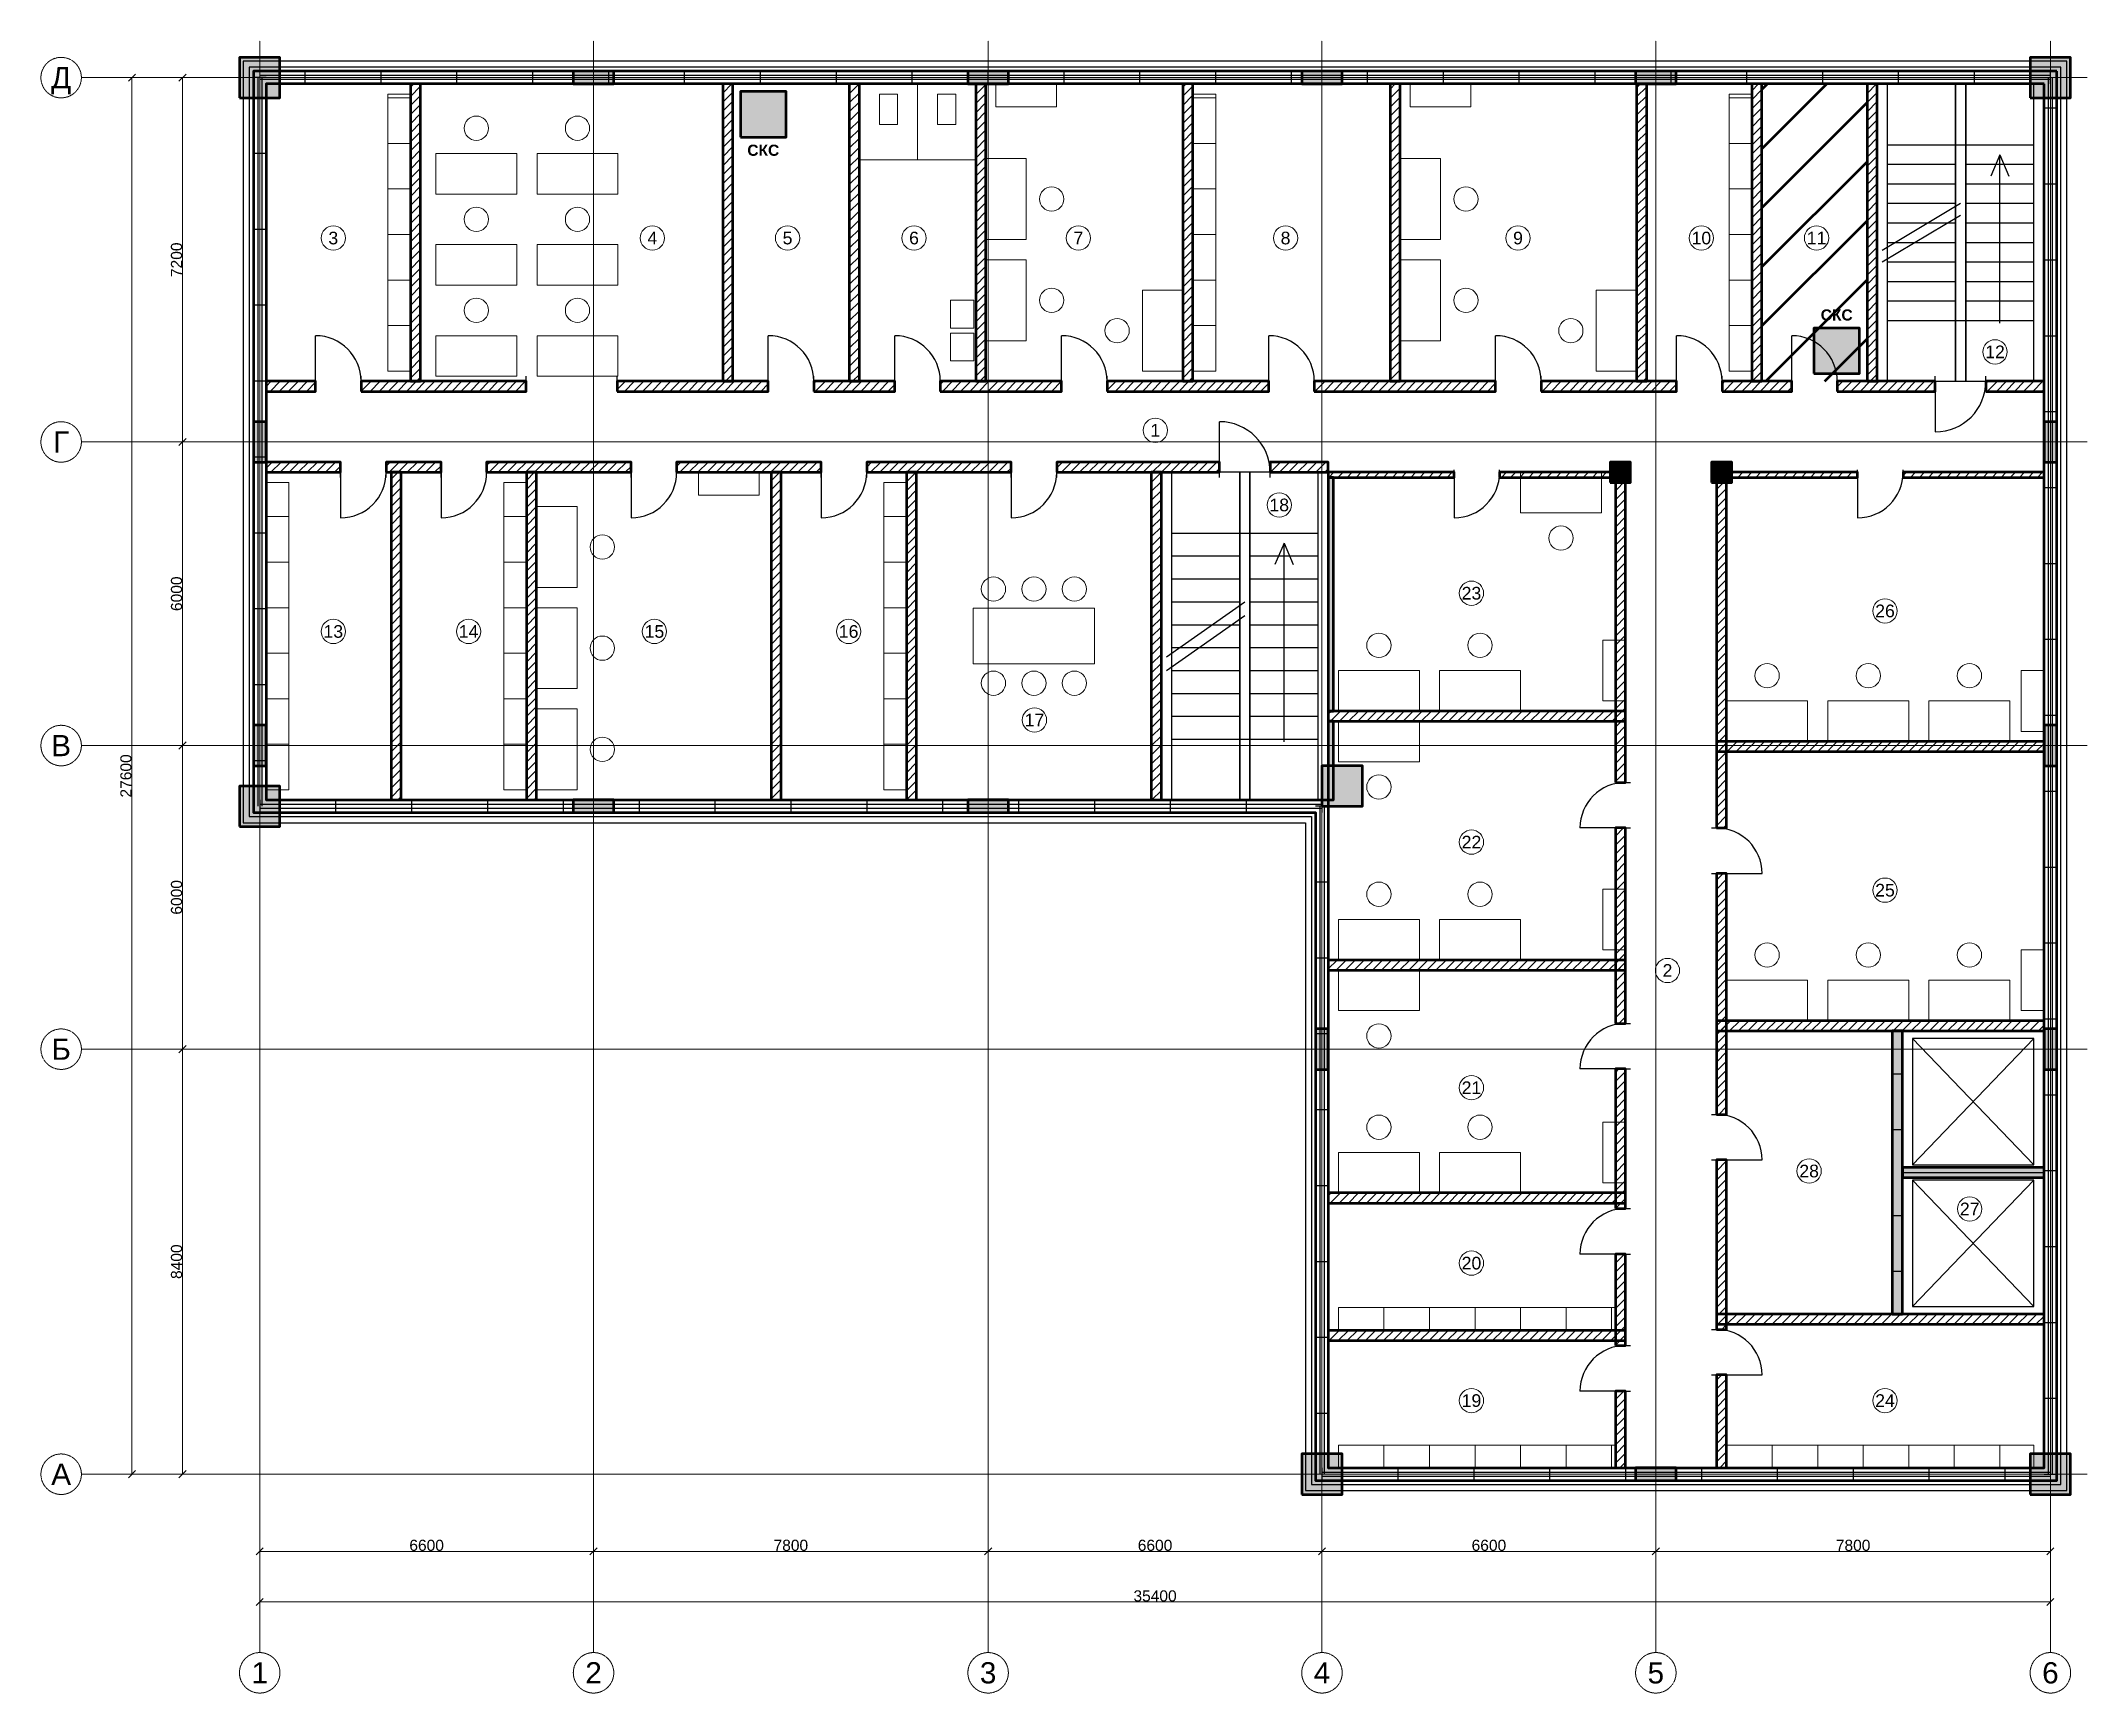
# Model space of a CAD drawing. Header units: millimetres. Extents: x -4325 to 36125, y -4325 to 28325.
import ezdxf
from ezdxf.enums import TextEntityAlignment as Align

# ---------------------------------------------------------------- set-up
doc = ezdxf.new("R2010")
doc.units = ezdxf.units.MM
doc.linetypes.add('CENTER2', pattern=[2.541, 1.587, -0.318, 0.318, -0.318])
for name, color, linetype, lineweight in [('A-ANNO-ROOM', 7, 'CONTINUOUS', 18), ('A-DIMS', 8, 'CONTINUOUS', 13), ('A-DOOR', 3, 'CONTINUOUS', 25), ('A-ELEV', 7, 'CONTINUOUS', 25), ('A-FACADE-PANEL', 8, 'CONTINUOUS', 25), ('A-FURN', 8, 'CONTINUOUS', 18), ('A-GLAZ-RIBBON', 5, 'CONTINUOUS', 25), ('A-GRID', 8, 'CENTER2', 13), ('A-HATCH', 9, 'CONTINUOUS', 9), ('A-OUTLINE', 7, 'CONTINUOUS', 50), ('A-SANI', 8, 'CONTINUOUS', 18), ('A-STAIR', 7, 'CONTINUOUS', 25), ('A-WALL-BLOCK', 9, 'CONTINUOUS', 50), ('A-WALL-RC', 7, 'CONTINUOUS', 50), ('E-SCS-RISER', 1, 'CONTINUOUS', 50), ('E-SERVER-ROOM', 1, 'CONTINUOUS', 50)]:
    doc.layers.add(name, color=color, linetype=linetype, lineweight=lineweight)
doc.styles.add('Arial-Bold', font='arialbd.ttf')
doc.styles.get("Standard").update_dxf_attribs({"font": 'arial.ttf'})

msp = doc.modelspace()

# ---------------------------------------------------------------- hatches: boundary and pattern name
at = {"layer": 'A-HATCH'}
h = msp.add_hatch(dxfattribs=at)
h.set_pattern_fill('ANSI31', scale=40)
h.paths.add_polyline_path([(2982, 21600), (3182, 21600), (3182, 27475), (3182, 27475), (2982, 27475), (2982, 27475)])
h = msp.add_hatch(dxfattribs=at)
h.set_pattern_fill('ANSI31', scale=40)
h.paths.add_polyline_path([(9155, 21600), (9355, 21600), (9355, 27475), (9355, 27475), (9155, 27475), (9155, 27475)])
h = msp.add_hatch(dxfattribs=at)
h.set_pattern_fill('ANSI31', scale=40)
h.paths.add_polyline_path([(11655, 21600), (11855, 21600), (11855, 27475), (11855, 27475), (11655, 27475), (11655, 27475)])
h = msp.add_hatch(dxfattribs=at)
h.set_pattern_fill('ANSI31', scale=40)
h.paths.add_polyline_path([(14155, 21600), (14355, 21600), (14355, 27475), (14355, 27475), (14155, 27475), (14155, 27475)])
h = msp.add_hatch(dxfattribs=at)
h.set_pattern_fill('ANSI31', scale=40)
h.paths.add_polyline_path([(18250, 21600), (18450, 21600), (18450, 27475), (18450, 27475), (18250, 27475), (18250, 27475)])
h = msp.add_hatch(dxfattribs=at)
h.set_pattern_fill('ANSI31', scale=40)
h.paths.add_polyline_path([(22345, 21600), (22545, 21600), (22545, 27475), (22545, 27475), (22345, 27475), (22345, 27475)])
h = msp.add_hatch(dxfattribs=at)
h.set_pattern_fill('ANSI31', scale=40)
h.paths.add_polyline_path([(27220, 21600), (27420, 21600), (27420, 27475), (27420, 27475), (27220, 27475), (27220, 27475)])
h = msp.add_hatch(dxfattribs=at)
h.set_pattern_fill('ANSI31', scale=40)
h.paths.add_polyline_path([(29497, 21600), (29697, 21600), (29697, 27475), (29697, 27475), (29497, 27475), (29497, 27475)])
h = msp.add_hatch(dxfattribs=at)
h.set_pattern_fill('ANSI31', scale=40)
h.paths.add_polyline_path([(31775, 21600), (31975, 21600), (31975, 27475), (31975, 27475), (31775, 27475), (31775, 27475)])
h = msp.add_hatch(dxfattribs=at)
h.set_pattern_fill('ANSI31', scale=40)
h.paths.add_polyline_path([(125, 21400), (125, 21400), (1103.5, 21400), (1103.5, 21600), (125, 21600), (125, 21600)])
h = msp.add_hatch(dxfattribs=at)
h.set_pattern_fill('ANSI31', scale=40)
h.paths.add_polyline_path([(2003.5, 21400), (5268.5, 21400), (5268.5, 21600), (2003.5, 21600)])
h = msp.add_hatch(dxfattribs=at)
h.set_pattern_fill('ANSI31', scale=40)
h.paths.add_polyline_path([(7068.5, 21400), (10055, 21400), (10055, 21600), (7068.5, 21600)])
h = msp.add_hatch(dxfattribs=at)
h.set_pattern_fill('ANSI31', scale=40)
h.paths.add_polyline_path([(10955, 21400), (12555, 21400), (12555, 21600), (10955, 21600)])
h = msp.add_hatch(dxfattribs=at)
h.set_pattern_fill('ANSI31', scale=40)
h.paths.add_polyline_path([(13455, 21400), (15852.5, 21400), (15852.5, 21600), (13455, 21600)])
h = msp.add_hatch(dxfattribs=at)
h.set_pattern_fill('ANSI31', scale=40)
h.paths.add_polyline_path([(16752.5, 21400), (19947.5, 21400), (19947.5, 21600), (16752.5, 21600)])
h = msp.add_hatch(dxfattribs=at)
h.set_pattern_fill('ANSI31', scale=40)
h.paths.add_polyline_path([(20847.5, 21400), (24432.5, 21400), (24432.5, 21600), (20847.5, 21600)])
h = msp.add_hatch(dxfattribs=at)
h.set_pattern_fill('ANSI31', scale=40)
h.paths.add_polyline_path([(25332.5, 21400), (28008.5, 21400), (28008.5, 21600), (25332.5, 21600)])
h = msp.add_hatch(dxfattribs=at)
h.set_pattern_fill('ANSI31', scale=40)
h.paths.add_polyline_path([(28908.5, 21400), (30286, 21400), (30286, 21600), (28908.5, 21600)])
h = msp.add_hatch(dxfattribs=at)
h.set_pattern_fill('ANSI31', scale=40)
h.paths.add_polyline_path([(31186, 21400), (33125, 21400), (33125, 21600), (31186, 21600)])
h = msp.add_hatch(dxfattribs=at)
h.set_pattern_fill('ANSI31', scale=40)
h.paths.add_polyline_path([(34125, 21400), (35275, 21400), (35275, 21400), (35275, 21600), (35275, 21600), (34125, 21600)])
h = msp.add_hatch(dxfattribs=at)
h.set_pattern_fill('ANSI31', scale=40)
h.paths.add_polyline_path([(125, 19800), (125, 19800), (1599, 19800), (1599, 20000), (125, 20000), (125, 20000)])
h = msp.add_hatch(dxfattribs=at)
h.set_pattern_fill('ANSI31', scale=40)
h.paths.add_polyline_path([(2499, 19800), (3586, 19800), (3586, 20000), (2499, 20000)])
h = msp.add_hatch(dxfattribs=at)
h.set_pattern_fill('ANSI31', scale=40)
h.paths.add_polyline_path([(4486, 19800), (7342.5, 19800), (7342.5, 20000), (4486, 20000)])
h = msp.add_hatch(dxfattribs=at)
h.set_pattern_fill('ANSI31', scale=40)
h.paths.add_polyline_path([(8242.5, 19800), (11099, 19800), (11099, 20000), (8242.5, 20000)])
h = msp.add_hatch(dxfattribs=at)
h.set_pattern_fill('ANSI31', scale=40)
h.paths.add_polyline_path([(11999, 19800), (14855.5, 19800), (14855.5, 20000), (11999, 20000)])
h = msp.add_hatch(dxfattribs=at)
h.set_pattern_fill('ANSI31', scale=40)
h.paths.add_polyline_path([(15755.5, 19800), (18975, 19800), (18975, 20000), (15755.5, 20000)])
h = msp.add_hatch(dxfattribs=at)
h.set_pattern_fill('ANSI31', scale=40)
h.paths.add_polyline_path([(19975, 19800), (21125, 19800), (21125, 20000), (19975, 20000)])
h = msp.add_hatch(dxfattribs=at)
h.set_pattern_fill('ANSI31', scale=40)
h.paths.add_polyline_path([(2599, 13325), (2799, 13325), (2799, 13325), (2799, 19800), (2599, 19800), (2599, 13325)])
h = msp.add_hatch(dxfattribs=at)
h.set_pattern_fill('ANSI31', scale=40)
h.paths.add_polyline_path([(5273, 13325), (5473, 13325), (5473, 13325), (5473, 19800), (5273, 19800), (5273, 13325)])
h = msp.add_hatch(dxfattribs=at)
h.set_pattern_fill('ANSI31', scale=40)
h.paths.add_polyline_path([(10112, 13325), (10312, 13325), (10312, 13325), (10312, 19800), (10112, 19800), (10112, 13325)])
h = msp.add_hatch(dxfattribs=at)
h.set_pattern_fill('ANSI31', scale=40)
h.paths.add_polyline_path([(12786, 13325), (12986, 13325), (12986, 13325), (12986, 19800), (12786, 19800), (12786, 13325)])
h = msp.add_hatch(dxfattribs=at)
h.set_pattern_fill('ANSI31', scale=40)
h.paths.add_polyline_path([(17625, 13325), (17825, 13325), (17825, 13325), (17825, 19800), (17625, 19800), (17625, 13325)])
h = msp.add_hatch(dxfattribs=at)
h.set_pattern_fill('ANSI31', scale=40)
h.paths.add_polyline_path([(21125, 19700), (23612.5, 19700), (23612.5, 19800), (21125, 19800)])
h = msp.add_hatch(dxfattribs=at)
h.set_pattern_fill('ANSI31', scale=40)
h.paths.add_polyline_path([(24512.5, 19700), (26800, 19700), (26800, 19800), (24512.5, 19800)])
h = msp.add_hatch(dxfattribs=at)
h.set_pattern_fill('ANSI31', scale=40)
h.paths.add_polyline_path([(26800, 13671.5), (27000, 13671.5), (27000, 19800), (26800, 19800)])
h = msp.add_hatch(dxfattribs=at)
h.set_pattern_fill('ANSI31', scale=40)
h.paths.add_polyline_path([(28800, 12771.5), (29000, 12771.5), (29000, 19800), (28800, 19800)])
h = msp.add_hatch(dxfattribs=at)
h.set_pattern_fill('ANSI31', scale=40)
h.paths.add_polyline_path([(29000, 19700), (31587.5, 19700), (31587.5, 19800), (29000, 19800)])
h = msp.add_hatch(dxfattribs=at)
h.set_pattern_fill('ANSI31', scale=40)
h.paths.add_polyline_path([(32487.5, 19700), (35275, 19700), (35275, 19700), (35275, 19800), (35275, 19800), (32487.5, 19800)])
h = msp.add_hatch(dxfattribs=at)
h.set_pattern_fill('ANSI31', scale=40)
h.paths.add_polyline_path([(21125, 14881), (27000, 14881), (27000, 15081), (21125, 15081)])
h = msp.add_hatch(dxfattribs=at)
h.set_pattern_fill('ANSI31', scale=40)
h.paths.add_polyline_path([(28800, 14281), (35275, 14281), (35275, 14281), (35275, 14481), (35275, 14481), (28800, 14481)])
h = msp.add_hatch(dxfattribs=at)
h.set_pattern_fill('ANSI31', scale=40)
h.paths.add_polyline_path([(26800, 8910), (27000, 8910), (27000, 12771.5), (26800, 12771.5)])
h = msp.add_hatch(dxfattribs=at)
h.set_pattern_fill('ANSI31', scale=40)
h.paths.add_polyline_path([(28800, 7112), (29000, 7112), (29000, 11871.5), (28800, 11871.5)])
h = msp.add_hatch(dxfattribs=at)
h.set_pattern_fill('ANSI31', scale=40)
h.paths.add_polyline_path([(21125, 9962), (21125, 9962), (27000, 9962), (27000, 10162), (21125, 10162), (21125, 10162)])
h = msp.add_hatch(dxfattribs=at)
h.set_pattern_fill('ANSI31', scale=40)
h.paths.add_polyline_path([(28800, 8762), (35275, 8762), (35275, 8762), (35275, 8962), (35275, 8962), (28800, 8962)])
h = msp.add_hatch(dxfattribs=at)
h.set_pattern_fill('ANSI31', scale=40)
h.paths.add_polyline_path([(26800, 5250), (27000, 5250), (27000, 8010), (26800, 8010)])
h = msp.add_hatch(dxfattribs=at)
h.set_pattern_fill('ANSI31', scale=40)
h.paths.add_polyline_path([(28800, 2862), (29000, 2862), (29000, 6212), (28800, 6212)])
h = msp.add_hatch(dxfattribs=at)
h.set_pattern_fill('ANSI31', scale=40)
h.paths.add_polyline_path([(21125, 5358), (21125, 5358), (27000, 5358), (27000, 5558), (21125, 5558), (21125, 5558)])
h = msp.add_hatch(dxfattribs=at)
h.set_pattern_fill('ANSI31', scale=40)
h.paths.add_polyline_path([(26800, 2542), (27000, 2542), (27000, 4350), (26800, 4350)])
h = msp.add_hatch(dxfattribs=at)
h.set_pattern_fill('ANSI31', scale=40)
h.paths.add_polyline_path([(21125, 2642), (21125, 2642), (27000, 2642), (27000, 2842), (21125, 2842), (21125, 2842)])
h = msp.add_hatch(dxfattribs=at)
h.set_pattern_fill('ANSI31', scale=40)
h.paths.add_polyline_path([(28800, 2962), (35275, 2962), (35275, 2962), (35275, 3162), (35275, 3162), (28800, 3162)])
h = msp.add_hatch(dxfattribs=at)
h.set_pattern_fill('ANSI31', scale=40)
h.paths.add_polyline_path([(26800, 125), (27000, 125), (27000, 125), (27000, 1642), (26800, 1642), (26800, 125)])
h = msp.add_hatch(dxfattribs=at)
h.set_pattern_fill('ANSI31', scale=40)
h.paths.add_polyline_path([(28800, 125), (29000, 125), (29000, 125), (29000, 1962), (28800, 1962), (28800, 125)])
at = {"layer": 'A-WALL-RC'}
h = msp.add_hatch(color=7, dxfattribs=at)
h.dxf.hatch_style = 1
h.paths.add_polyline_path([(-400, 27200), (400, 27200), (400, 28000), (-400, 28000)])
h = msp.add_hatch(color=7, dxfattribs=at)
h.dxf.hatch_style = 1
h.paths.add_polyline_path([(35000, 27200), (35800, 27200), (35800, 28000), (35000, 28000)])
h = msp.add_hatch(color=7, dxfattribs=at)
h.dxf.hatch_style = 1
h.paths.add_polyline_path([(6200, 27475), (7000, 27475), (7000, 27725), (6200, 27725)])
h = msp.add_hatch(color=7, dxfattribs=at)
h.dxf.hatch_style = 1
h.paths.add_polyline_path([(14000, 27475), (14800, 27475), (14800, 27725), (14000, 27725)])
h = msp.add_hatch(color=7, dxfattribs=at)
h.dxf.hatch_style = 1
h.paths.add_polyline_path([(20600, 27475), (21400, 27475), (21400, 27725), (20600, 27725)])
h = msp.add_hatch(color=7, dxfattribs=at)
h.dxf.hatch_style = 1
h.paths.add_polyline_path([(27200, 27475), (28000, 27475), (28000, 27725), (27200, 27725)])
h = msp.add_hatch(color=7, dxfattribs=at)
h.dxf.hatch_style = 1
h.paths.add_polyline_path([(-125, 20000), (125, 20000), (125, 20800), (-125, 20800)])
h = msp.add_hatch(color=7, dxfattribs=at)
h.dxf.hatch_style = 1
h.paths.add_polyline_path([(35275, 20000), (35525, 20000), (35525, 20800), (35275, 20800)])
h = msp.add_hatch(color=7, dxfattribs=at)
h.dxf.hatch_style = 1
h.paths.add_polyline_path([(26700, 19600), (27100, 19600), (27100, 20000), (26700, 20000)])
h = msp.add_hatch(color=7, dxfattribs=at)
h.dxf.hatch_style = 1
h.paths.add_polyline_path([(28700, 19600), (29100, 19600), (29100, 20000), (28700, 20000)])
h = msp.add_hatch(color=7, dxfattribs=at)
h.dxf.hatch_style = 1
h.paths.add_polyline_path([(21125, 15081), (21225, 15081), (21225, 19700), (21125, 19700)])
h = msp.add_hatch(color=7, dxfattribs=at)
h.dxf.hatch_style = 1
h.paths.add_polyline_path([(-125, 14000), (125, 14000), (125, 14800), (-125, 14800)])
h = msp.add_hatch(color=7, dxfattribs=at)
h.dxf.hatch_style = 1
h.paths.add_polyline_path([(21125, 13325), (21225, 13325), (21225, 13325), (21225, 14881), (21125, 14881), (21125, 13325)])
h = msp.add_hatch(color=7, dxfattribs=at)
h.dxf.hatch_style = 1
h.paths.add_polyline_path([(35275, 14000), (35525, 14000), (35525, 14800), (35275, 14800)])
h = msp.add_hatch(color=7, dxfattribs=at)
h.dxf.hatch_style = 1
h.paths.add_polyline_path([(21000, 13200), (21800, 13200), (21800, 14000), (21000, 14000)])
h = msp.add_hatch(color=7, dxfattribs=at)
h.dxf.hatch_style = 1
h.paths.add_polyline_path([(-400, 12800), (400, 12800), (400, 13600), (-400, 13600)])
h = msp.add_hatch(color=7, dxfattribs=at)
h.dxf.hatch_style = 1
h.paths.add_polyline_path([(6200, 13075), (7000, 13075), (7000, 13325), (6200, 13325)])
h = msp.add_hatch(color=7, dxfattribs=at)
h.dxf.hatch_style = 1
h.paths.add_polyline_path([(14000, 13075), (14800, 13075), (14800, 13325), (14000, 13325)])
h = msp.add_hatch(color=7, dxfattribs=at)
h.dxf.hatch_style = 1
h.paths.add_polyline_path([(20875, 8000), (21125, 8000), (21125, 8800), (20875, 8800)])
h = msp.add_hatch(color=7, dxfattribs=at)
h.dxf.hatch_style = 1
h.paths.add_polyline_path([(32275, 3162), (32475, 3162), (32475, 8762), (32275, 8762)])
h = msp.add_hatch(color=7, dxfattribs=at)
h.dxf.hatch_style = 1
h.paths.add_polyline_path([(35275, 8000), (35525, 8000), (35525, 8800), (35275, 8800)])
h = msp.add_hatch(color=7, dxfattribs=at)
h.dxf.hatch_style = 1
h.paths.add_polyline_path([(32475, 5862), (35275, 5862), (35275, 5862), (35275, 6062), (35275, 6062), (32475, 6062)])
h = msp.add_hatch(color=7, dxfattribs=at)
h.dxf.hatch_style = 1
h.paths.add_polyline_path([(20600, -400), (21400, -400), (21400, 400), (20600, 400)])
h = msp.add_hatch(color=7, dxfattribs=at)
h.dxf.hatch_style = 1
h.paths.add_polyline_path([(27200, -125), (28000, -125), (28000, 125), (27200, 125)])
h = msp.add_hatch(color=7, dxfattribs=at)
h.dxf.hatch_style = 1
h.paths.add_polyline_path([(35000, -400), (35800, -400), (35800, 400), (35000, 400)])
at = {"layer": 'E-SCS-RISER'}
h = msp.add_hatch(color=7, dxfattribs=at)
h.dxf.hatch_style = 1
h.paths.add_polyline_path([(9505, 26425), (10405, 26425), (10405, 27325), (9505, 27325)])
h = msp.add_hatch(color=7, dxfattribs=at)
h.dxf.hatch_style = 1
h.paths.add_polyline_path([(30725, 21750), (31625, 21750), (31625, 22650), (30725, 22650)])
at = {"layer": 'E-SERVER-ROOM'}
h = msp.add_hatch(dxfattribs=at)
h.set_pattern_fill('ANSI31', scale=260)
h.paths.add_polyline_path([(29697, 21600), (31775, 21600), (31775, 27475), (29697, 27475)])

# ---------------------------------------------------------------- linework, layer by layer
at = {"layer": 'A-ANNO-ROOM'}
for centre in [(1455, 24430), (7762, 24430), (10435, 24430), (12935, 24430), (16185, 24430), (20280, 24430), (24875, 24430), (28500, 24430), (30777, 24430), (34305, 22180), (17705, 20630), (20155, 19155), (23955, 17411), (32130, 17061), (1455, 16655), (4129, 16655), (7803, 16655), (11642, 16655), (15316, 14905), (23955, 12492), (32130, 11542), (27830, 9955), (23955, 7638), (30630, 5992), (33805, 5242), (23955, 4172), (23955, 1455), (32130, 1455)]:
    msp.add_circle(centre, 240, dxfattribs=at)
at = {"layer": 'A-DIMS'}
for p, q in [((-2595.71, 27529.29), (-2454.29, 27670.71)), ((-2525, 0), (-2525, 27600)), ((-1595.71, 27529.29), (-1454.29, 27670.71)), ((-1525, 20400), (-1525, 27600)), ((-1595.71, 20329.29), (-1454.29, 20470.71)), ((-1595.71, 20329.29), (-1454.29, 20470.71)), ((-1525, 14400), (-1525, 20400)), ((-1595.71, 14329.29), (-1454.29, 14470.71)), ((-1595.71, 14329.29), (-1454.29, 14470.71)), ((-1525, 8400), (-1525, 14400)), ((-1595.71, 8329.29), (-1454.29, 8470.71)), ((-1595.71, 8329.29), (-1454.29, 8470.71)), ((-1525, 0), (-1525, 8400)), ((-2595.71, -70.71), (-2454.29, 70.71)), ((-1595.71, -70.71), (-1454.29, 70.71)), ((-70.71, -1595.71), (70.71, -1454.29)), ((0, -1525), (6600, -1525)), ((6529.29, -1595.71), (6670.71, -1454.29)), ((6529.29, -1595.71), (6670.71, -1454.29)), ((6600, -1525), (14400, -1525)), ((14329.29, -1595.71), (14470.71, -1454.29)), ((14329.29, -1595.71), (14470.71, -1454.29)), ((14400, -1525), (21000, -1525)), ((20929.29, -1595.71), (21070.71, -1454.29)), ((20929.29, -1595.71), (21070.71, -1454.29)), ((21000, -1525), (27600, -1525)), ((27529.29, -1595.71), (27670.71, -1454.29)), ((27529.29, -1595.71), (27670.71, -1454.29)), ((27600, -1525), (35400, -1525)), ((35329.29, -1595.71), (35470.71, -1454.29)), ((-70.71, -2595.71), (70.71, -2454.29)), ((0, -2525), (35400, -2525)), ((35329.29, -2595.71), (35470.71, -2454.29))]:
    msp.add_line(p, q, dxfattribs=at)
at = {"layer": 'A-DOOR'}
for p, q in [((1103.5, 21600), (1103.5, 22500)), ((10055, 21600), (10055, 22500)), ((12555, 21600), (12555, 22500)), ((15852.5, 21600), (15852.5, 22500)), ((19947.5, 21600), (19947.5, 22500)), ((24432.5, 21600), (24432.5, 22500)), ((28008.5, 21600), (28008.5, 22500)), ((30286, 21600), (30286, 22500)), ((1103.5, 21500), (1103.5, 21700)), ((2003.5, 21500), (2003.5, 21700)), ((5268.5, 21500), (5268.5, 21700)), ((7068.5, 21500), (7068.5, 21700)), ((10055, 21500), (10055, 21700)), ((10955, 21500), (10955, 21700)), ((12555, 21500), (12555, 21700)), ((13455, 21500), (13455, 21700)), ((15852.5, 21500), (15852.5, 21700)), ((16752.5, 21500), (16752.5, 21700)), ((19947.5, 21500), (19947.5, 21700)), ((20847.5, 21500), (20847.5, 21700)), ((24432.5, 21500), (24432.5, 21700)), ((25332.5, 21500), (25332.5, 21700)), ((28008.5, 21500), (28008.5, 21700)), ((28908.5, 21500), (28908.5, 21700)), ((30286, 21500), (30286, 21700)), ((31186, 21500), (31186, 21700)), ((33125, 21500), (33125, 21700)), ((33125, 21600), (33125, 20600)), ((34125, 21500), (34125, 21700)), ((18975, 19800), (18975, 20800)), ((1599, 19700), (1599, 19900)), ((2499, 19700), (2499, 19900)), ((3586, 19700), (3586, 19900)), ((4486, 19700), (4486, 19900)), ((7342.5, 19700), (7342.5, 19900)), ((8242.5, 19700), (8242.5, 19900)), ((11099, 19700), (11099, 19900)), ((11999, 19700), (11999, 19900)), ((14855.5, 19700), (14855.5, 19900)), ((15755.5, 19700), (15755.5, 19900)), ((18975, 19700), (18975, 19900)), ((19975, 19700), (19975, 19900)), ((23612.5, 19750), (23612.5, 19850)), ((24512.5, 19750), (24512.5, 19850)), ((31587.5, 19750), (31587.5, 19850)), ((32487.5, 19750), (32487.5, 19850)), ((1599, 19800), (1599, 18900)), ((3586, 19800), (3586, 18900)), ((7342.5, 19800), (7342.5, 18900)), ((11099, 19800), (11099, 18900)), ((14855.5, 19800), (14855.5, 18900)), ((23612.5, 19800), (23612.5, 18900)), ((31587.5, 19800), (31587.5, 18900)), ((26900, 13671.5), (27100, 13671.5)), ((27000, 12771.5), (26100, 12771.5)), ((26900, 12771.5), (27100, 12771.5)), ((28700, 12771.5), (28900, 12771.5)), ((28700, 11871.5), (28900, 11871.5)), ((28800, 11871.5), (29700, 11871.5)), ((26900, 8910), (27100, 8910)), ((27000, 8010), (26100, 8010)), ((26900, 8010), (27100, 8010)), ((32275, 7912), (32475, 7912)), ((28700, 7112), (28900, 7112)), ((32275, 6812), (32475, 6812)), ((28700, 6212), (28900, 6212)), ((28800, 6212), (29700, 6212)), ((26900, 5250), (27100, 5250)), ((32275, 5112), (32475, 5112)), ((27000, 4350), (26100, 4350)), ((26900, 4350), (27100, 4350)), ((32275, 4012), (32475, 4012)), ((28700, 2862), (28900, 2862)), ((26900, 2542), (27100, 2542)), ((27000, 1642), (26100, 1642)), ((26900, 1642), (27100, 1642)), ((28700, 1962), (28900, 1962)), ((28800, 1962), (29700, 1962))]:
    msp.add_line(p, q, dxfattribs=at)
for centre, radius, start, end in [((1103.5, 21600), 900, 0, 90), ((10055, 21600), 900, 0, 90), ((12555, 21600), 900, 0, 90), ((15852.5, 21600), 900, 0, 90), ((19947.5, 21600), 900, 0, 90), ((24432.5, 21600), 900, 0, 90), ((28008.5, 21600), 900, 0, 90), ((30286, 21600), 900, 0, 90), ((33125, 21600), 1000, -90, 0), ((18975, 19800), 1000, 0, 90), ((1599, 19800), 900, -90, 0), ((3586, 19800), 900, -90, 0), ((7342.5, 19800), 900, -90, 0), ((11099, 19800), 900, -90, 0), ((14855.5, 19800), 900, -90, 0), ((23612.5, 19800), 900, -90, 0), ((31587.5, 19800), 900, -90, 0), ((27000, 12771.5), 900, 90, 180), ((28800, 11871.5), 900, 0, 90), ((27000, 8010), 900, 90, 180), ((28800, 6212), 900, 0, 90), ((27000, 4350), 900, 90, 180), ((28800, 1962), 900, 0, 90), ((27000, 1642), 900, 90, 180)]:
    msp.add_arc(centre, radius, start, end, dxfattribs=at)
at = {"layer": 'A-ELEV'}
for p, q in [((32675, 6112), (35075, 8612)), ((32675, 8612), (35075, 6112)), ((32475, 5962), (35275, 5962)), ((32675, 3312), (35075, 5812)), ((32675, 5812), (35075, 3312))]:
    msp.add_line(p, q, dxfattribs=at)
for points in [[(32675, 6112), (35075, 6112), (35075, 8612), (32675, 8612)], [(32675, 3312), (35075, 3312), (35075, 5812), (32675, 5812)]]:
    msp.add_lwpolyline(points, close=True, dxfattribs=at)
at = {"layer": 'A-FACADE-PANEL'}
for points in [[(35725, 27925), (-325, 27925), (-325, 12875), (20675, 12875), (20675, -325), (35725, -325)], [(35605, 27805), (-205, 27805), (-205, 12995), (20795, 12995), (20795, -205), (35605, -205)]]:
    msp.add_lwpolyline(points, close=True, dxfattribs=at)
at = {"layer": 'A-FURN'}
for p, q in [((2532, 27200), (2982, 27200)), ((18450, 27200), (18900, 27200)), ((29047, 27200), (29497, 27200)), ((2532, 26300), (2982, 26300)), ((18450, 26300), (18900, 26300)), ((29047, 26300), (29497, 26300)), ((2532, 25400), (2982, 25400)), ((18450, 25400), (18900, 25400)), ((29047, 25400), (29497, 25400)), ((2532, 24500), (2982, 24500)), ((18450, 24500), (18900, 24500)), ((29047, 24500), (29497, 24500)), ((2532, 23600), (2982, 23600)), ((18450, 23600), (18900, 23600)), ((29047, 23600), (29497, 23600)), ((2532, 22700), (2982, 22700)), ((18450, 22700), (18900, 22700)), ((29047, 22700), (29497, 22700)), ((125, 18925), (575, 18925)), ((4823, 18925), (5273, 18925)), ((12336, 18925), (12786, 18925)), ((125, 18025), (575, 18025)), ((4823, 18025), (5273, 18025)), ((12336, 18025), (12786, 18025)), ((125, 17125), (575, 17125)), ((4823, 17125), (5273, 17125)), ((12336, 17125), (12786, 17125)), ((125, 16225), (575, 16225)), ((4823, 16225), (5273, 16225)), ((12336, 16225), (12786, 16225)), ((125, 15325), (575, 15325)), ((4823, 15325), (5273, 15325)), ((12336, 15325), (12786, 15325)), ((125, 14425), (575, 14425)), ((4823, 14425), (5273, 14425)), ((12336, 14425), (12786, 14425)), ((22225, 2842), (22225, 3292)), ((23125, 2842), (23125, 3292)), ((24025, 2842), (24025, 3292)), ((24925, 2842), (24925, 3292)), ((25825, 2842), (25825, 3292)), ((26725, 2842), (26725, 3292)), ((22225, 125), (22225, 575)), ((23125, 125), (23125, 575)), ((24025, 125), (24025, 575)), ((24925, 125), (24925, 575)), ((25825, 125), (25825, 575)), ((26725, 125), (26725, 575)), ((29900, 125), (29900, 575)), ((30800, 125), (30800, 575)), ((31700, 125), (31700, 575)), ((32600, 125), (32600, 575)), ((33500, 125), (33500, 575)), ((34400, 125), (34400, 575))]:
    msp.add_line(p, q, dxfattribs=at)
for points in [[(2532, 21800), (2982, 21800), (2982, 27275), (2532, 27275)], [(14555, 27025), (15755, 27025), (15755, 27475), (14555, 27475)], [(18450, 21800), (18900, 21800), (18900, 27275), (18450, 27275)], [(22745, 27025), (23945, 27025), (23945, 27475), (22745, 27475)], [(29047, 21800), (29497, 21800), (29497, 27275), (29047, 27275)], [(3482, 25300), (5082, 25300), (5082, 26100), (3482, 26100)], [(5482, 25300), (7082, 25300), (7082, 26100), (5482, 26100)], [(14355, 24400), (15155, 24400), (15155, 26000), (14355, 26000)], [(22545, 24400), (23345, 24400), (23345, 26000), (22545, 26000)], [(3482, 23500), (5082, 23500), (5082, 24300), (3482, 24300)], [(5482, 23500), (7082, 23500), (7082, 24300), (5482, 24300)], [(14355, 22400), (15155, 22400), (15155, 24000), (14355, 24000)], [(22545, 22400), (23345, 22400), (23345, 24000), (22545, 24000)], [(17450, 21800), (18250, 21800), (18250, 23400), (17450, 23400)], [(26420, 21800), (27220, 21800), (27220, 23400), (26420, 23400)], [(3482, 21700), (5082, 21700), (5082, 22500), (3482, 22500)], [(5482, 21700), (7082, 21700), (7082, 22500), (5482, 22500)], [(125, 13525), (575, 13525), (575, 19600), (125, 19600)], [(4823, 13525), (5273, 13525), (5273, 19600), (4823, 19600)], [(8673, 19350), (9873, 19350), (9873, 19800), (8673, 19800)], [(12336, 13525), (12786, 13525), (12786, 19600), (12336, 19600)], [(24925, 19000), (26525, 19000), (26525, 19800), (24925, 19800)], [(5473, 17525), (6273, 17525), (6273, 19125), (5473, 19125)], [(5473, 15525), (6273, 15525), (6273, 17125), (5473, 17125)], [(14105.5, 16012.5), (16505.5, 16012.5), (16505.5, 17112.5), (14105.5, 17112.5)], [(26550, 15281), (27000, 15281), (27000, 16481), (26550, 16481)], [(21325, 15081), (22925, 15081), (22925, 15881), (21325, 15881)], [(23325, 15081), (24925, 15081), (24925, 15881), (23325, 15881)], [(34825, 14681), (35275, 14681), (35275, 15881), (34825, 15881)], [(5473, 13525), (6273, 13525), (6273, 15125), (5473, 15125)], [(29000, 14481), (30600, 14481), (30600, 15281), (29000, 15281)], [(31000, 14481), (32600, 14481), (32600, 15281), (31000, 15281)], [(33000, 14481), (34600, 14481), (34600, 15281), (33000, 15281)], [(21325, 14081), (22925, 14081), (22925, 14881), (21325, 14881)], [(26550, 10362), (27000, 10362), (27000, 11562), (26550, 11562)], [(21325, 10162), (22925, 10162), (22925, 10962), (21325, 10962)], [(23325, 10162), (24925, 10162), (24925, 10962), (23325, 10962)], [(34825, 9162), (35275, 9162), (35275, 10362), (34825, 10362)], [(21325, 9162), (22925, 9162), (22925, 9962), (21325, 9962)], [(29000, 8962), (30600, 8962), (30600, 9762), (29000, 9762)], [(31000, 8962), (32600, 8962), (32600, 9762), (31000, 9762)], [(33000, 8962), (34600, 8962), (34600, 9762), (33000, 9762)], [(26550, 5758), (27000, 5758), (27000, 6958), (26550, 6958)], [(21325, 5558), (22925, 5558), (22925, 6358), (21325, 6358)], [(23325, 5558), (24925, 5558), (24925, 6358), (23325, 6358)], [(21325, 2842), (26800, 2842), (26800, 3292), (21325, 3292)], [(21325, 125), (26800, 125), (26800, 575), (21325, 575)], [(29000, 125), (35075, 125), (35075, 575), (29000, 575)]]:
    msp.add_lwpolyline(points, close=True, dxfattribs=at)
for centre in [(4282, 26600), (6282, 26600), (15655, 25200), (23845, 25200), (4282, 24800), (6282, 24800), (4282, 23000), (6282, 23000), (15655, 23200), (23845, 23200), (16950, 22600), (25920, 22600), (25725, 18500), (6773, 18325), (14505.5, 17492.5), (15305.5, 17492.5), (16105.5, 17492.5), (22125, 16381), (24125, 16381), (6773, 16325), (14505.5, 15632.5), (15305.5, 15632.5), (16105.5, 15632.5), (29800, 15781), (31800, 15781), (33800, 15781), (6773, 14325), (22125, 13581), (22125, 11462), (24125, 11462), (29800, 10262), (31800, 10262), (33800, 10262), (22125, 8662), (22125, 6858), (24125, 6858)]:
    msp.add_circle(centre, 240, dxfattribs=at)
at = {"layer": 'A-GLAZ-RIBBON'}
for p, q in [((125, 27600), (-125, 27600)), ((-40, 27600), (-40, 13200)), ((35400, 27640), (0, 27640)), ((35400, 27560), (0, 27560)), ((40, 27600), (40, 13200)), ((900, 27475), (900, 27725)), ((2400, 27475), (2400, 27725)), ((3900, 27475), (3900, 27725)), ((5400, 27475), (5400, 27725)), ((6900, 27475), (6900, 27725)), ((8400, 27475), (8400, 27725)), ((9900, 27475), (9900, 27725)), ((11400, 27475), (11400, 27725)), ((12900, 27475), (12900, 27725)), ((14400, 27475), (14400, 27725)), ((15900, 27475), (15900, 27725)), ((17400, 27475), (17400, 27725)), ((18900, 27475), (18900, 27725)), ((20400, 27475), (20400, 27725)), ((21900, 27475), (21900, 27725)), ((23400, 27475), (23400, 27725)), ((24900, 27475), (24900, 27725)), ((26400, 27475), (26400, 27725)), ((27900, 27475), (27900, 27725)), ((29400, 27475), (29400, 27725)), ((30900, 27475), (30900, 27725)), ((32400, 27475), (32400, 27725)), ((33900, 27475), (33900, 27725)), ((35360, 0), (35360, 27600)), ((35400, 27475), (35400, 27725)), ((35440, 0), (35440, 27600)), ((35275, 27000), (35525, 27000)), ((125, 26100), (-125, 26100)), ((35275, 25500), (35525, 25500)), ((125, 24600), (-125, 24600)), ((35275, 24000), (35525, 24000)), ((125, 23100), (-125, 23100)), ((35275, 22500), (35525, 22500)), ((125, 21600), (-125, 21600)), ((35275, 21000), (35525, 21000)), ((125, 20100), (-125, 20100)), ((35275, 19500), (35525, 19500)), ((125, 18600), (-125, 18600)), ((35275, 18000), (35525, 18000)), ((125, 17100), (-125, 17100)), ((35275, 16500), (35525, 16500)), ((125, 15600), (-125, 15600)), ((35275, 15000), (35525, 15000)), ((125, 14100), (-125, 14100)), ((35275, 13500), (35525, 13500)), ((0, 13325), (0, 13075)), ((0, 13240), (21000, 13240)), ((0, 13160), (21000, 13160)), ((1500, 13325), (1500, 13075)), ((3000, 13325), (3000, 13075)), ((4500, 13325), (4500, 13075)), ((6000, 13325), (6000, 13075)), ((7500, 13325), (7500, 13075)), ((9000, 13325), (9000, 13075)), ((10500, 13325), (10500, 13075)), ((12000, 13325), (12000, 13075)), ((13500, 13325), (13500, 13075)), ((15000, 13325), (15000, 13075)), ((16500, 13325), (16500, 13075)), ((18000, 13325), (18000, 13075)), ((19500, 13325), (19500, 13075)), ((21125, 13200), (20875, 13200)), ((20960, 13200), (20960, 0)), ((21000, 13325), (21000, 13075)), ((21040, 13200), (21040, 0)), ((35275, 12000), (35525, 12000)), ((21125, 11700), (20875, 11700)), ((21125, 10200), (20875, 10200)), ((35275, 10500), (35525, 10500)), ((35275, 9000), (35525, 9000)), ((21125, 8700), (20875, 8700)), ((35275, 7500), (35525, 7500)), ((21125, 7200), (20875, 7200)), ((21125, 5700), (20875, 5700)), ((35275, 6000), (35525, 6000)), ((35275, 4500), (35525, 4500)), ((21125, 4200), (20875, 4200)), ((35275, 3000), (35525, 3000)), ((21125, 2700), (20875, 2700)), ((35275, 1500), (35525, 1500)), ((21125, 1200), (20875, 1200)), ((21000, 125), (21000, -125)), ((21000, 40), (35400, 40)), ((22500, 125), (22500, -125)), ((24000, 125), (24000, -125)), ((25500, 125), (25500, -125)), ((27000, 125), (27000, -125)), ((28500, 125), (28500, -125)), ((30000, 125), (30000, -125)), ((31500, 125), (31500, -125)), ((33000, 125), (33000, -125)), ((34500, 125), (34500, -125)), ((35275, 0), (35525, 0)), ((21000, -40), (35400, -40))]:
    msp.add_line(p, q, dxfattribs=at)
at = {"layer": 'A-GRID'}
for p, q in [((0, -3525), (0, 28325)), ((6600, -3525), (6600, 28325)), ((14400, -3525), (14400, 28325)), ((21000, -3525), (21000, 28325)), ((27600, -3525), (27600, 28325)), ((35400, -3525), (35400, 28325)), ((-3525, 27600), (36125, 27600)), ((-3525, 20400), (36125, 20400)), ((-3525, 14400), (36125, 14400)), ((-3525, 8400), (36125, 8400)), ((-3525, 0), (36125, 0))]:
    msp.add_line(p, q, dxfattribs=at)
for centre in [(-3925, 27600), (-3925, 20400), (-3925, 14400), (-3925, 8400), (-3925, 0), (0, -3925), (6600, -3925), (14400, -3925), (21000, -3925), (27600, -3925), (35400, -3925)]:
    msp.add_circle(centre, 400, dxfattribs=at)
at = {"layer": 'A-OUTLINE'}
for points in [[(35525, 27725), (-125, 27725), (-125, 13075), (20875, 13075), (20875, -125), (35525, -125)], [(35275, 27475), (125, 27475), (125, 13325), (21125, 13325), (21125, 125), (35275, 125)]]:
    msp.add_lwpolyline(points, close=True, dxfattribs=at)
at = {"layer": 'A-SANI'}
for points in [[(11855, 25975), (13005, 25975), (13005, 27475), (11855, 27475)], [(12250, 26675), (12610, 26675), (12610, 27275), (12250, 27275)], [(13005, 25975), (14155, 25975), (14155, 27475), (13005, 27475)], [(13400, 26675), (13760, 26675), (13760, 27275), (13400, 27275)], [(13655, 22650), (14115, 22650), (14115, 23200), (13655, 23200)], [(13655, 22000), (14115, 22000), (14115, 22550), (13655, 22550)]]:
    msp.add_lwpolyline(points, close=True, dxfattribs=at)
at = {"layer": 'A-STAIR'}
for p, q in [((32175, 26275), (33525, 26275)), ((32175, 26275), (35075, 26275)), ((32175, 25888.89), (33525, 25888.89)), ((33725, 26275), (35075, 26275)), ((33725, 25888.89), (35075, 25888.89)), ((34400, 26075), (34220, 25655)), ((34400, 22750), (34400, 26075)), ((34400, 26075), (34580, 25655)), ((32175, 25502.78), (33525, 25502.78)), ((33725, 25502.78), (35075, 25502.78)), ((32075, 24190), (33625, 25116.67)), ((32175, 25116.67), (33525, 25116.67)), ((33725, 25116.67), (35075, 25116.67)), ((32075, 23958.33), (33625, 24885)), ((32175, 24730.56), (33525, 24730.56)), ((33725, 24730.56), (35075, 24730.56)), ((32175, 24344.44), (33525, 24344.44)), ((33725, 24344.44), (35075, 24344.44)), ((32175, 23958.33), (33525, 23958.33)), ((33725, 23958.33), (35075, 23958.33)), ((32175, 23572.22), (33525, 23572.22)), ((33725, 23572.22), (35075, 23572.22)), ((32175, 23186.11), (33525, 23186.11)), ((33725, 23186.11), (35075, 23186.11)), ((32175, 22800), (35075, 22800)), ((18025, 18600), (19375, 18600)), ((18025, 18600), (20925, 18600)), ((19575, 18600), (20925, 18600)), ((20250, 18400), (20070, 17980)), ((20250, 14475), (20250, 18400)), ((20250, 18400), (20430, 17980)), ((18025, 18147.22), (19375, 18147.22)), ((19575, 18147.22), (20925, 18147.22)), ((18025, 17694.44), (19375, 17694.44)), ((19575, 17694.44), (20925, 17694.44)), ((17925, 16155), (19475, 17241.67)), ((18025, 17241.67), (19375, 17241.67)), ((19575, 17241.67), (20925, 17241.67)), ((17925, 15883.33), (19475, 16970)), ((18025, 16788.89), (19375, 16788.89)), ((19575, 16788.89), (20925, 16788.89)), ((18025, 16336.11), (19375, 16336.11)), ((19575, 16336.11), (20925, 16336.11)), ((18025, 15883.33), (19375, 15883.33)), ((19575, 15883.33), (20925, 15883.33)), ((18025, 15430.56), (19375, 15430.56)), ((19575, 15430.56), (20925, 15430.56)), ((18025, 14977.78), (19375, 14977.78)), ((19575, 14977.78), (20925, 14977.78)), ((18025, 14525), (20925, 14525))]:
    msp.add_line(p, q, dxfattribs=at)
for points in [[(32175, 21600), (33525, 21600), (33525, 27475), (32175, 27475)], [(33525, 21600), (33725, 21600), (33725, 27475), (33525, 27475)], [(33725, 21600), (35075, 21600), (35075, 27475), (33725, 27475)], [(18025, 13325), (19375, 13325), (19375, 19800), (18025, 19800)], [(19375, 13325), (19575, 13325), (19575, 19800), (19375, 19800)], [(19575, 13325), (20925, 13325), (20925, 19800), (19575, 19800)]]:
    msp.add_lwpolyline(points, close=True, dxfattribs=at)
at = {"layer": 'A-WALL-BLOCK'}
for points in [[(2982, 21600), (3182, 21600), (3182, 27475), (3182, 27475), (2982, 27475), (2982, 27475)], [(9155, 21600), (9355, 21600), (9355, 27475), (9355, 27475), (9155, 27475), (9155, 27475)], [(11655, 21600), (11855, 21600), (11855, 27475), (11855, 27475), (11655, 27475), (11655, 27475)], [(14155, 21600), (14355, 21600), (14355, 27475), (14355, 27475), (14155, 27475), (14155, 27475)], [(18250, 21600), (18450, 21600), (18450, 27475), (18450, 27475), (18250, 27475), (18250, 27475)], [(22345, 21600), (22545, 21600), (22545, 27475), (22545, 27475), (22345, 27475), (22345, 27475)], [(27220, 21600), (27420, 21600), (27420, 27475), (27420, 27475), (27220, 27475), (27220, 27475)], [(29497, 21600), (29697, 21600), (29697, 27475), (29697, 27475), (29497, 27475), (29497, 27475)], [(31775, 21600), (31975, 21600), (31975, 27475), (31975, 27475), (31775, 27475), (31775, 27475)], [(125, 21400), (125, 21400), (1103.5, 21400), (1103.5, 21600), (125, 21600), (125, 21600)], [(2003.5, 21400), (5268.5, 21400), (5268.5, 21600), (2003.5, 21600)], [(7068.5, 21400), (10055, 21400), (10055, 21600), (7068.5, 21600)], [(10955, 21400), (12555, 21400), (12555, 21600), (10955, 21600)], [(13455, 21400), (15852.5, 21400), (15852.5, 21600), (13455, 21600)], [(16752.5, 21400), (19947.5, 21400), (19947.5, 21600), (16752.5, 21600)], [(20847.5, 21400), (24432.5, 21400), (24432.5, 21600), (20847.5, 21600)], [(25332.5, 21400), (28008.5, 21400), (28008.5, 21600), (25332.5, 21600)], [(28908.5, 21400), (30286, 21400), (30286, 21600), (28908.5, 21600)], [(31186, 21400), (33125, 21400), (33125, 21600), (31186, 21600)], [(34125, 21400), (35275, 21400), (35275, 21400), (35275, 21600), (35275, 21600), (34125, 21600)], [(125, 19800), (125, 19800), (1599, 19800), (1599, 20000), (125, 20000), (125, 20000)], [(2499, 19800), (3586, 19800), (3586, 20000), (2499, 20000)], [(4486, 19800), (7342.5, 19800), (7342.5, 20000), (4486, 20000)], [(8242.5, 19800), (11099, 19800), (11099, 20000), (8242.5, 20000)], [(11999, 19800), (14855.5, 19800), (14855.5, 20000), (11999, 20000)], [(15755.5, 19800), (18975, 19800), (18975, 20000), (15755.5, 20000)], [(19975, 19800), (21125, 19800), (21125, 20000), (19975, 20000)], [(2599, 13325), (2799, 13325), (2799, 13325), (2799, 19800), (2599, 19800), (2599, 13325)], [(5273, 13325), (5473, 13325), (5473, 13325), (5473, 19800), (5273, 19800), (5273, 13325)], [(10112, 13325), (10312, 13325), (10312, 13325), (10312, 19800), (10112, 19800), (10112, 13325)], [(12786, 13325), (12986, 13325), (12986, 13325), (12986, 19800), (12786, 19800), (12786, 13325)], [(17625, 13325), (17825, 13325), (17825, 13325), (17825, 19800), (17625, 19800), (17625, 13325)], [(21125, 19700), (23612.5, 19700), (23612.5, 19800), (21125, 19800)], [(24512.5, 19700), (26800, 19700), (26800, 19800), (24512.5, 19800)], [(26800, 13671.5), (27000, 13671.5), (27000, 19800), (26800, 19800)], [(28800, 12771.5), (29000, 12771.5), (29000, 19800), (28800, 19800)], [(29000, 19700), (31587.5, 19700), (31587.5, 19800), (29000, 19800)], [(32487.5, 19700), (35275, 19700), (35275, 19700), (35275, 19800), (35275, 19800), (32487.5, 19800)], [(21125, 14881), (27000, 14881), (27000, 15081), (21125, 15081)], [(28800, 14281), (35275, 14281), (35275, 14281), (35275, 14481), (35275, 14481), (28800, 14481)], [(26800, 8910), (27000, 8910), (27000, 12771.5), (26800, 12771.5)], [(28800, 7112), (29000, 7112), (29000, 11871.5), (28800, 11871.5)], [(21125, 9962), (21125, 9962), (27000, 9962), (27000, 10162), (21125, 10162), (21125, 10162)], [(28800, 8762), (35275, 8762), (35275, 8762), (35275, 8962), (35275, 8962), (28800, 8962)], [(26800, 5250), (27000, 5250), (27000, 8010), (26800, 8010)], [(28800, 2862), (29000, 2862), (29000, 6212), (28800, 6212)], [(21125, 5358), (21125, 5358), (27000, 5358), (27000, 5558), (21125, 5558), (21125, 5558)], [(26800, 2542), (27000, 2542), (27000, 4350), (26800, 4350)], [(21125, 2642), (21125, 2642), (27000, 2642), (27000, 2842), (21125, 2842), (21125, 2842)], [(28800, 2962), (35275, 2962), (35275, 2962), (35275, 3162), (35275, 3162), (28800, 3162)], [(26800, 125), (27000, 125), (27000, 125), (27000, 1642), (26800, 1642), (26800, 125)], [(28800, 125), (29000, 125), (29000, 125), (29000, 1962), (28800, 1962), (28800, 125)]]:
    msp.add_lwpolyline(points, close=True, dxfattribs=at)
at = {"layer": 'A-WALL-RC'}
for points in [[(-400, 27200), (400, 27200), (400, 28000), (-400, 28000)], [(35000, 27200), (35800, 27200), (35800, 28000), (35000, 28000)], [(6200, 27475), (7000, 27475), (7000, 27725), (6200, 27725)], [(14000, 27475), (14800, 27475), (14800, 27725), (14000, 27725)], [(20600, 27475), (21400, 27475), (21400, 27725), (20600, 27725)], [(27200, 27475), (28000, 27475), (28000, 27725), (27200, 27725)], [(-125, 20000), (125, 20000), (125, 20800), (-125, 20800)], [(35275, 20000), (35525, 20000), (35525, 20800), (35275, 20800)], [(26700, 19600), (27100, 19600), (27100, 20000), (26700, 20000)], [(28700, 19600), (29100, 19600), (29100, 20000), (28700, 20000)], [(21125, 15081), (21225, 15081), (21225, 19700), (21125, 19700)], [(-125, 14000), (125, 14000), (125, 14800), (-125, 14800)], [(21125, 13325), (21225, 13325), (21225, 13325), (21225, 14881), (21125, 14881), (21125, 13325)], [(35275, 14000), (35525, 14000), (35525, 14800), (35275, 14800)], [(21000, 13200), (21800, 13200), (21800, 14000), (21000, 14000)], [(-400, 12800), (400, 12800), (400, 13600), (-400, 13600)], [(6200, 13075), (7000, 13075), (7000, 13325), (6200, 13325)], [(14000, 13075), (14800, 13075), (14800, 13325), (14000, 13325)], [(20875, 8000), (21125, 8000), (21125, 8800), (20875, 8800)], [(32275, 3162), (32475, 3162), (32475, 8762), (32275, 8762)], [(35275, 8000), (35525, 8000), (35525, 8800), (35275, 8800)], [(32475, 5862), (35275, 5862), (35275, 5862), (35275, 6062), (35275, 6062), (32475, 6062)], [(20600, -400), (21400, -400), (21400, 400), (20600, 400)], [(27200, -125), (28000, -125), (28000, 125), (27200, 125)], [(35000, -400), (35800, -400), (35800, 400), (35000, 400)]]:
    msp.add_lwpolyline(points, close=True, dxfattribs=at)
at = {"layer": 'E-SCS-RISER'}
for points in [[(9505, 26425), (10405, 26425), (10405, 27325), (9505, 27325)], [(30725, 21750), (31625, 21750), (31625, 22650), (30725, 22650)]]:
    msp.add_lwpolyline(points, close=True, dxfattribs=at)

# ---------------------------------------------------------------- texts
at = {"layer": 'A-ANNO-ROOM'}
for s, p in [('3', (1455, 24430)), ('4', (7762, 24430)), ('5', (10435, 24430)), ('6', (12935, 24430)), ('7', (16185, 24430)), ('8', (20280, 24430)), ('9', (24875, 24430)), ('10', (28500, 24430)), ('11', (30777, 24430)), ('12', (34305, 22180)), ('1', (17705, 20630)), ('18', (20155, 19155)), ('23', (23955, 17411)), ('26', (32130, 17061)), ('13', (1455, 16655)), ('14', (4129, 16655)), ('15', (7803, 16655)), ('16', (11642, 16655)), ('17', (15316, 14905)), ('22', (23955, 12492)), ('25', (32130, 11542)), ('2', (27830, 9955)), ('21', (23955, 7638)), ('28', (30630, 5992)), ('27', (33805, 5242)), ('20', (23955, 4172)), ('19', (23955, 1455)), ('24', (32130, 1455))]:
    msp.add_text(s, height=250, dxfattribs=at).set_placement(p, align=Align.MIDDLE_CENTER)
at = {"layer": 'A-DIMS'}
for s, p in [('7200', (-1645, 24000)), ('6000', (-1645, 17400)), ('27600', (-2645, 13800)), ('6000', (-1645, 11400)), ('8400', (-1645, 4200))]:
    msp.add_text(s, height=220, rotation=90, dxfattribs=at).set_placement(p, align=Align.MIDDLE_CENTER)
for s, p in [('6600', (3300, -1405)), ('7800', (10500, -1405)), ('6600', (17700, -1405)), ('6600', (24300, -1405)), ('7800', (31500, -1405)), ('35400', (17700, -2405))]:
    msp.add_text(s, height=220, dxfattribs=at).set_placement(p, align=Align.MIDDLE_CENTER)
at = {"layer": 'A-GRID'}
for s, p in [('Д', (-3925, 27600)), ('Г', (-3925, 20400)), ('В', (-3925, 14400)), ('Б', (-3925, 8400)), ('А', (-3925, 0)), ('1', (0, -3925)), ('2', (6600, -3925)), ('3', (14400, -3925)), ('4', (21000, -3925)), ('5', (27600, -3925)), ('6', (35400, -3925))]:
    msp.add_text(s, height=420, dxfattribs=at).set_placement(p, align=Align.MIDDLE_CENTER)
at = {"layer": 'E-SCS-RISER', "style": 'Arial-Bold'}
for p in [(9955, 26165), (31175, 22910)]:
    msp.add_text('СКС', height=220, dxfattribs=at).set_placement(p, align=Align.MIDDLE_CENTER)

doc.saveas('drawing.dxf')
